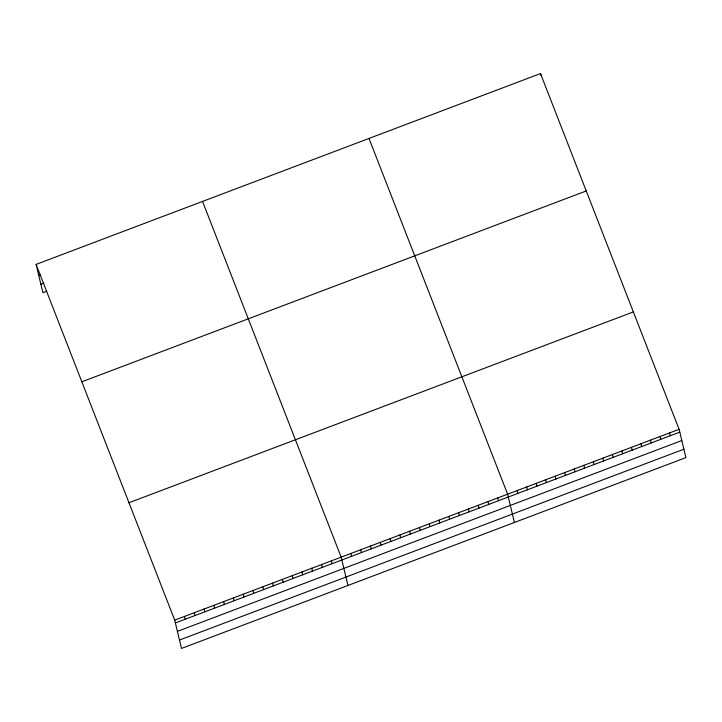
<?xml version="1.0" encoding="UTF-8"?>
<svg xmlns="http://www.w3.org/2000/svg" width="722" height="722" viewBox="0 0 722 722"><rect width="100%" height="100%" fill="white"/><g stroke="black" fill="none" stroke-linecap="round" stroke-linejoin="round"><path stroke-width="1.08" d="M36.1 264.396L540.498 73.563L679.104 429.31L685.9 457.604L181.502 648.437L174.706 620.135L36.1 264.396L42.896 292.69L46.813 291.21M38.798 275.633L40.757 274.883M40.874 284.287L43.816 283.177M81.839 381.794L586.237 190.96M128.967 502.747L633.365 311.913M174.706 620.135L679.104 429.31M175.383 622.969L679.79 432.135M177.404 631.371L681.803 440.546M179.48 640.035L683.878 449.201M369.005 138.444L507.611 494.191L514.407 522.484M202.548 201.42L341.163 557.167L347.95 585.461M669.583 432.911L670.26 435.745M660.052 436.521L660.729 439.346M650.522 440.122L651.199 442.956M641.001 443.723L641.678 446.557M631.47 447.333L632.147 450.158M540.498 73.563L540.949 75.449M621.94 450.934L622.617 453.768M612.409 454.544L613.095 457.369M602.888 458.145L603.565 460.979M593.358 461.746L594.035 464.58M583.827 465.356L584.513 468.181M574.306 468.957L574.983 471.791M564.775 472.567L565.452 475.392M555.245 476.168L555.931 479.002M545.724 479.769L546.401 482.603M536.193 483.379L536.87 486.204M526.663 486.98L527.349 489.814M517.142 490.59L517.818 493.415M497.819 497.891L498.496 500.725M488.027 501.6L488.704 504.425M478.235 505.301L478.921 508.135M468.443 509.01L469.129 511.835M458.65 512.71L459.336 515.544M448.858 516.42L449.544 519.244M439.075 520.12L439.752 522.954M429.283 523.829L429.96 526.654M419.491 527.529L420.168 530.363M409.699 531.23L410.376 534.063M399.907 534.939L400.584 537.773M390.115 538.639L390.792 541.473M380.323 542.348L380.999 545.173M370.53 546.049L371.216 548.882M360.738 549.758L361.424 552.583M350.946 553.458L351.632 556.292M331.371 560.868L332.048 563.702M321.579 564.577L322.256 567.402M311.787 568.277L312.464 571.111M301.995 571.977L302.671 574.811M292.202 575.687L292.879 578.521M282.41 579.387L283.087 582.221M272.618 583.096L273.295 585.921M262.826 586.796L263.512 589.63M253.034 590.506L253.72 593.331M243.242 594.206L243.928 597.04M233.459 597.915L234.136 600.74M223.667 601.616L224.343 604.449M213.874 605.325L214.551 608.15M204.082 609.025L204.759 611.859M194.29 612.725L194.967 615.559M184.498 616.435L185.175 619.268"/></g></svg>
